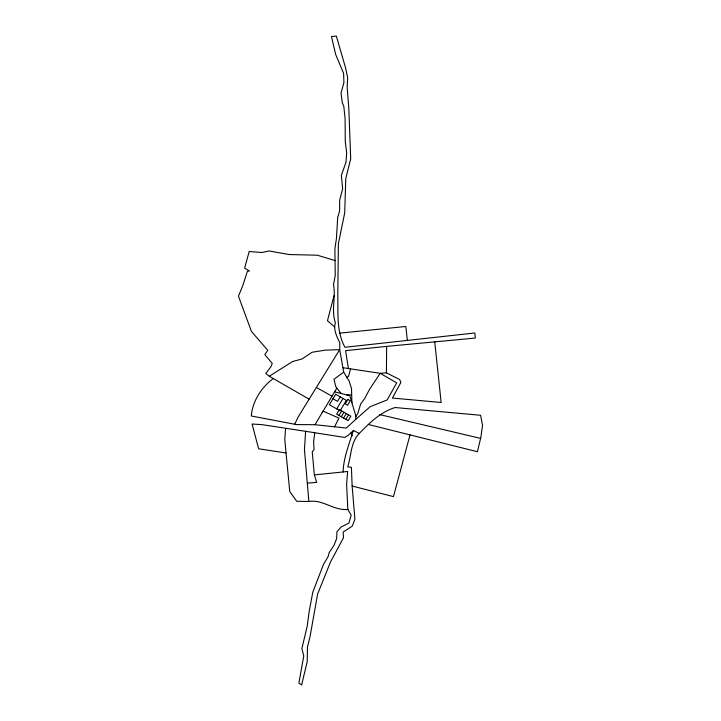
<?xml version="1.0" encoding="UTF-8"?>
<svg xmlns="http://www.w3.org/2000/svg" width="721" height="721" viewBox="0 0 721 721"><rect width="100%" height="100%" fill="white"/><g stroke="black" fill="none" stroke-linecap="round" stroke-linejoin="round"><path stroke-width="1.08" d="M434.736 341.871L441.144 402.498L392.404 398.046L400.876 382.472L399.632 379.453L386.411 372.874L386.645 346.386L475.274 338.059L474.887 332.985L344.962 347.279C336.328 331.732 338.194 312.968 337.798 295.799L338.374 243.761L344.719 212.821L345.765 178.565L350.694 158.818L348.82 108.24L347.152 87.268L347.657 77.652L345.467 67.513L336.337 36.05L331.462 36.555L335.752 54.706L343.602 73.326L343.917 82.654L341.042 92.955L342.223 102.463L343.818 106.492L345.098 118.83L345.26 141.379L346.666 152.996L345.963 162.225L341.357 175.428L342.637 188.74L339.672 200.195L339.573 211.154L337.707 217.454L336.419 238.597L334.877 248.979L335.265 275.242L333.517 284.894C335.959 297.214 331.056 310.427 335.4 322.846C333.156 329.632 336.797 336.617 339.78 342.601L339.699 349.64L343.683 372.135L349.135 381.021L351.497 388.529L351.92 402.841M308.858 501.465L296.719 501.302L289.752 491.497L286.039 452.986L258.614 448.768L252.098 424.02L261.876 424.633L305.614 431.311L304.451 449.534L308.858 501.465C323.035 499.256 333.796 510.865 347.819 509.45L351.19 515.082L348.847 523.149L341.159 526.979L336.95 531.665L336.626 538.659L334.021 545.283L329.127 552.647L328.127 556.567L323.531 564.309L312.788 592.202L309.066 612.057L307.281 625.837L301.874 648.648L303.775 655.966L298.873 683.066L301.648 684.95L307.236 661.409L307.443 647.152L310.003 636.823L317.628 594.005L330.588 561.821L343.475 537.776L343.151 532.044L352.317 526.087L354.912 519.228L352.127 486.035L351.424 467.334L347.711 466.838C351.316 455.789 350.604 442.189 359.256 433.465C369.684 422.794 380.472 412.051 395.099 407.527L480.619 415.278L482.547 425.39L480.871 437.268L477.401 451.725L368.386 424.489M285.561 428.526L284.795 439.359L286.039 452.986M314.744 432.744L313.626 441.829L314.05 449.607L312.229 451.842L314.365 474.905L343.115 471.958C343.502 457.402 349.37 443.947 353.353 430.356L359.256 433.465M273.286 378.561C261.516 387.213 252.386 401.327 251.296 415.981L296.376 424.57L315.014 424.705L346.26 428.058L355.552 419.568L355.949 416.332L349.793 395.685L334.616 391.854M334.021 295.7L327.46 320.764L334.517 326.793M410.015 434.889L393.468 496.607L352.127 486.035M350.568 368.855L348.549 376.281L346.801 377.407M294.673 424.254L298.404 416.567L339.699 349.64L325.099 350.172L312.157 352.236L301.928 359.004L292.618 361.518L269.275 376.254L265.824 373.523L271.105 366.421L272.232 363.348L264.814 354.642L267.761 350.307L251.458 331.462L238.453 296.196L242.716 285.777L247.429 271.231L249.448 271.015L244.644 268.122L249.187 251.476L261.759 252.53L269.104 250.971L289.166 254.54L317.321 255.207L335.049 260.578M334.535 426.805L338.987 418.135L323.098 411.123L315.014 424.705M322.161 412.7L336.824 388.15L335.932 386.871L333.931 379.318L343.683 372.135M340.231 396.874L337.536 401.381L332.949 398.767M336.734 408.906L342.989 398.443M338.969 415.458L341.655 410.961M341.267 416.765L343.953 412.268M343.566 418.072L346.251 413.575M345.855 419.379L348.549 414.881M355.949 416.332L357.922 413.223L360.635 404.003L364.673 398.623L369.422 389.547L380.201 373.298L386.411 372.874M355.552 419.568L370.306 406.608L387.159 399.957L396.685 382.905L380.201 373.298L343.169 367.755M353.272 430.725L348.135 435.367L344.746 437.44L305.614 431.311M343.115 471.958L347.63 471.462L346.603 484.034L347.819 509.45M386.645 346.386L345.575 350.658L348.396 368.53M339.744 333.138L405.815 326.487L407.356 340.411M307.525 483.079L316.69 482.412L314.365 474.905M346.729 394.91L351.596 394.847M379.742 414.602L480.601 438.386M316.312 387.447L332.011 396.208M269.275 376.254L309.102 399.164M336.824 388.15L341.15 393.504M350.857 432.915L352.154 435.917M335.635 394.261L329.38 404.724L340.123 410.835L346.368 400.371L335.635 394.261M339.366 409.654L336.671 414.151L348.153 420.685L350.848 416.188L339.366 409.654M347.937 399.434L345.242 403.931L347.54 405.238L350.235 400.741L347.937 399.434"/></g></svg>
